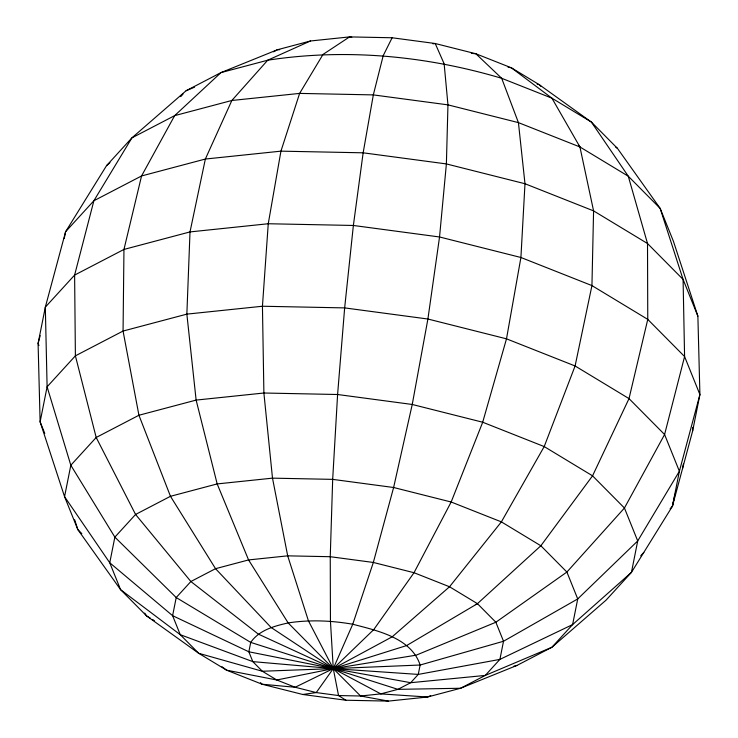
<?xml version="1.0" encoding="UTF-8"?>
<svg xmlns="http://www.w3.org/2000/svg" width="738" height="738" viewBox="0 0 738 738"><rect width="100%" height="100%" fill="white"/><g stroke="black" fill="none" stroke-linecap="round" stroke-linejoin="round"><path stroke-width="1.11" d="M682.539 468.565L683.36 464.082M64.243 238.503L65.599 231.714L106.549 165.635L131.917 137.868L186.096 90.737L220.994 72.592L277.423 49.741L310.449 40.987L349.572 36.9L392.127 37.767L435.217 43.514L475.899 53.773L511.406 67.822L539.321 84.713L591.378 122.056L617.42 148.338L660.169 208.411L673.443 241.335L697.88 316.15L699.91 394.572L692.678 430.844L672.401 506.286L631.451 572.365L606.082 600.132L551.904 647.263L517.006 665.408L460.577 688.259L427.551 697.013L388.428 701.1L345.873 700.233L302.783 694.486L262.101 684.227L226.594 670.178L198.679 653.287L146.622 615.944L120.58 589.662L77.831 529.589L64.557 496.665L40.12 421.85L38.09 343.428L45.322 307.156L65.599 231.714L93.883 200.745L131.917 137.868L174.648 115.645L231.852 100.479L299.619 93.403L373.327 94.898L447.957 104.861L518.427 122.619L579.93 146.954L628.278 176.216L660.169 208.411L683.084 279.425L697.88 316.15M670.113 508.796L672.401 506.286L679.384 471.241L699.91 394.572L684.587 356.546L683.084 279.425L647.512 243.522L593.583 210.883L524.986 183.734L446.389 163.928L363.151 152.812L280.938 151.152L205.358 159.039L141.558 175.958L93.883 200.745L74.612 275.089L75.396 355.836L96.189 437.477L135.571 514.46L190.865 581.516L258.3 634.099L333.272 668.61L380.817 693.886L427.551 697.013L430.688 695.611M672.401 506.286L675.076 494.008M40.175 335.652L38.09 343.428L38.939 345.541M392.127 37.767L383.206 55.654L373.327 94.898L363.151 152.812L353.373 225.468L344.655 307.903L337.598 394.507L332.681 479.368L330.246 556.71L330.449 621.258L333.272 668.61L338.539 695.556L345.873 700.233M640.713 555.843L643.804 552.43M180.727 96.613L183.024 94.095M221.99 666.728L226.594 670.178L276.787 679.993L333.272 668.61L406.638 645.556L477.44 603.666L540.853 545.769L592.549 475.835L629.016 398.612L647.761 319.379L647.512 243.522L628.278 176.216L591.378 122.056L551.904 98.163L511.406 67.822L508.058 67.167M106.549 165.635L109.962 162.609M273.475 51.798L277.423 49.741L279.702 49.704M475.355 604.606L477.44 603.666L495.853 622.245L503.519 641.257L499.903 659.394L485.253 675.427L460.577 688.259L397.911 689.347L380.817 693.886L360.568 695.999L338.539 695.556L316.233 692.576L295.172 687.263L276.787 679.993L262.341 671.248L252.811 661.626L248.844 651.783L250.717 642.401C259.186 630.031 274.351 626.064 288.161 622.927C309.609 619.588 331.417 620.529 352.746 624.237C377.072 630.621 411.315 637.807 420.134 665.021L418.261 674.412L410.688 682.705L397.911 689.347L250.717 642.401L176.216 597.549L114.86 537.126L70.82 465.244L47.103 386.804L45.322 307.156L74.612 275.089L123.956 249.435L190.007 231.917L268.254 223.743L353.373 225.468L439.544 236.981L520.917 257.488L591.941 285.588L647.761 319.379L684.587 356.546L664.587 434.516L624.44 508.021L566.895 572.051L495.853 622.245L416.167 655.178L333.272 668.61L262.341 671.248L198.679 653.287L180.266 634.698L120.58 589.662L109.75 562.78L64.557 496.665L70.82 465.244L96.189 437.477L138.928 415.254L196.123 400.088L263.89 393.013L337.598 394.507L412.238 404.47L482.698 422.228L544.201 446.573L592.549 475.835L624.44 508.021L637.715 540.945L631.451 572.365L572.614 624.588L551.904 647.263L485.253 675.427L410.688 682.705L333.272 668.61L248.844 651.783L172.609 615.686L109.75 562.78L114.86 537.126L135.571 514.46L170.469 496.305L217.175 483.925L272.497 478.15L332.681 479.368L393.622 487.504L451.158 502.006L501.379 521.877L540.853 545.769L566.895 572.051L577.725 598.933L572.614 624.588L499.903 659.394L418.261 674.412L333.272 668.61L252.811 661.626L180.266 634.698L172.609 615.686L176.216 597.549L190.865 581.516L215.542 568.684L248.568 559.93L287.691 555.843L330.246 556.71L373.336 562.457L414.018 572.716L449.525 586.765L477.44 603.666M310.449 40.987L267.7 60.212L220.994 72.592L174.648 115.645L141.558 175.958L123.956 249.435L123.062 331.048L138.928 415.254L170.469 496.305L215.542 568.684L271.067 627.457L333.272 668.61L360.568 695.999L388.428 701.1M186.096 90.737L194.555 87.167M513.676 666.294L517.006 665.408M432.975 43.837L435.217 43.514L444.147 63.791L447.957 104.861L446.389 163.928L439.544 236.981L427.902 319.019L412.238 404.47L393.622 487.504L373.336 562.457L352.746 624.237L333.272 668.61L316.233 692.576L302.783 694.486M471.342 53.348L475.899 53.773L501.683 78.293L551.904 98.163L579.93 146.954L593.583 210.883L591.941 285.588L575.096 365.974L544.201 446.573L501.379 521.877L449.525 586.765L392.192 636.811L333.272 668.61L295.172 687.263L262.101 684.227L260.44 682.65M351.795 37.306L349.572 36.9L323.023 54.428L299.619 93.403L280.938 151.152L268.254 223.743L262.442 306.242L263.89 393.013L272.497 478.15L287.691 555.843L308.419 620.806L333.272 668.61L420.134 665.021L503.519 641.257L577.725 598.933L637.715 540.945L679.384 471.241L664.587 434.516L629.016 398.612L575.096 365.974L506.499 338.834L427.902 319.019L344.655 307.903L262.442 306.242L186.862 314.13L123.062 331.048L75.396 355.836L47.103 386.804L40.12 421.85L44.769 433.391M537.126 84.095L539.321 84.713L540.926 86.337M150.478 618.278L146.622 615.944L144.685 613.094M152.397 619.44L154.325 620.612M615.584 146.954L617.42 148.338M81.817 533.611L77.831 529.589L74.658 519.755M578.647 145.063L579.93 146.954M692.604 427.394L692.678 430.844M190.007 231.917L186.862 314.13L196.123 400.088L217.175 483.925L248.568 559.93L288.161 622.927L333.272 668.61L373.806 629.542L414.018 572.716L451.158 502.006L482.698 422.228L506.499 338.834L520.917 257.488L524.986 183.734L518.427 122.619L501.683 78.293C426.084 55.802 345.854 48.182 267.7 60.212L231.852 100.479L205.358 159.039L190.007 231.917"/></g></svg>
